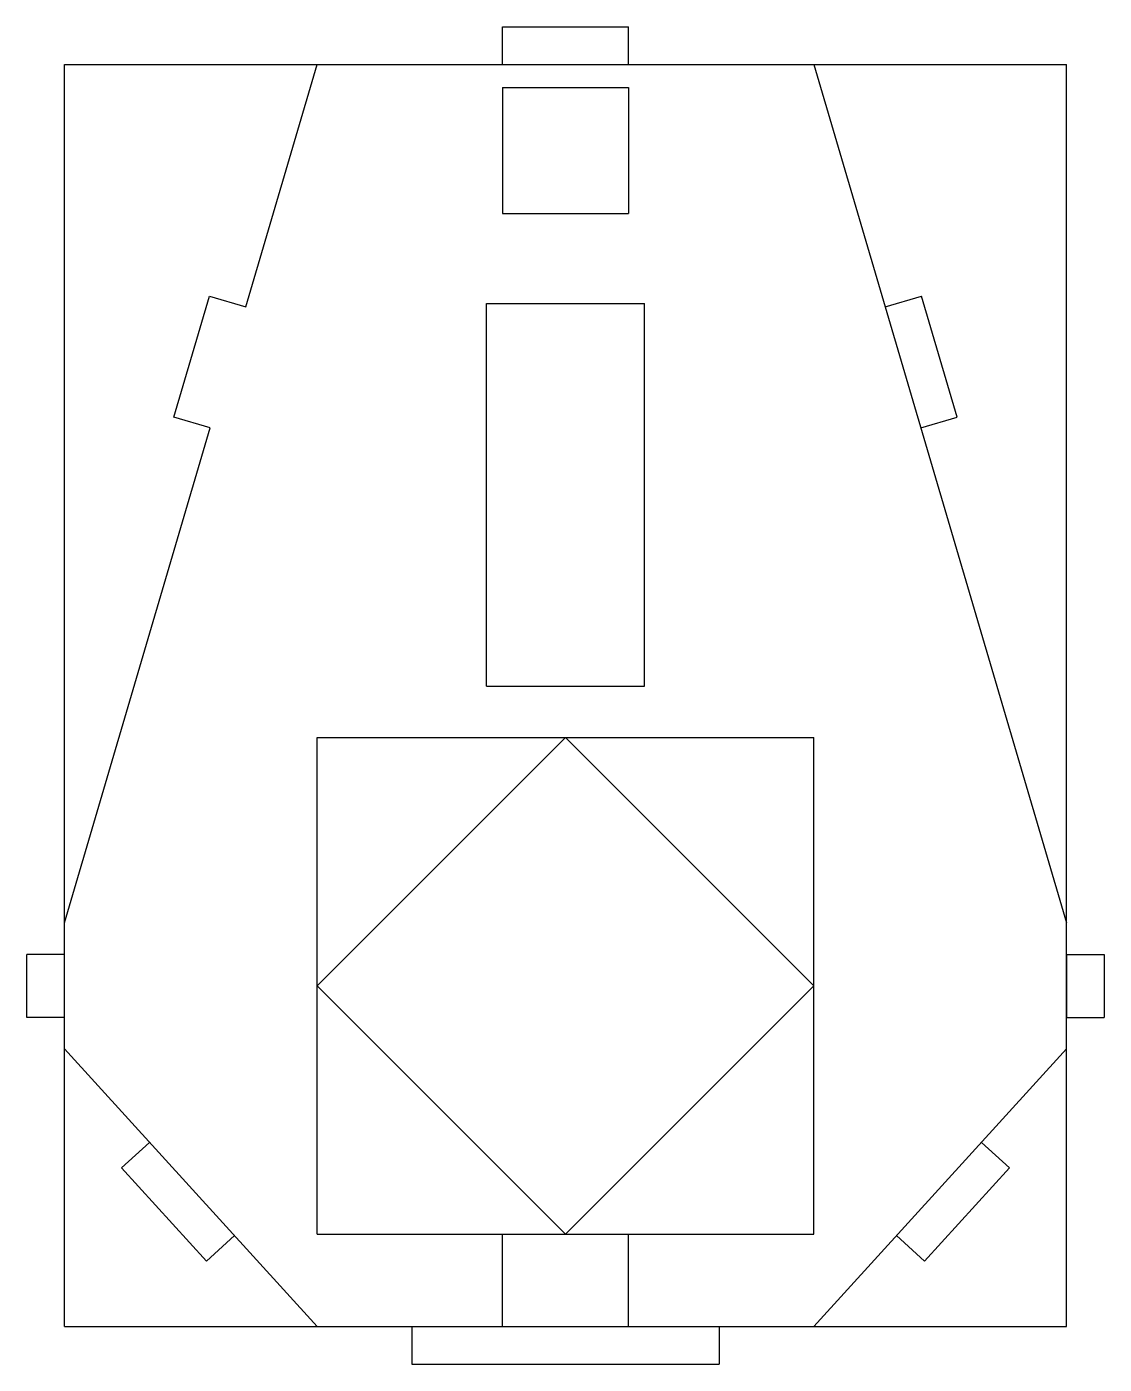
# Model space of a CAD drawing. Extents: x -3.1 to 5.5, y -2.1 to 8.5.
import ezdxf

# ---------------------------------------------------------------- set-up
doc = ezdxf.new("R2010")
doc.units = 0
doc.header["$MEASUREMENT"] = 0
doc.layers.add('MODELSKETCH_VISIBLE', color=7, linetype='CONTINUOUS')

msp = doc.modelspace()

# ---------------------------------------------------------------- linework, layer by layer
at = {"layer": 'MODELSKETCH_VISIBLE'}
for p, q in [((0.701, 8.477), (1.701, 8.477)), ((0.701, 8.177), (0.701, 8.477)), ((1.701, 8.177), (1.701, 8.477)), ((-2.768, -1.823), (-2.768, 8.177)), ((-2.768, 8.177), (5.169, 8.177)), ((-1.332, 6.258), (-0.768, 8.177)), ((-0.768, 8.177), (3.169, 8.177)), ((0.701, 8.177), (1.701, 8.177)), ((3.169, 8.177), (5.169, 1.375)), ((5.169, -1.823), (5.169, 8.177)), ((0.701, 7.996), (0.701, 6.996)), ((0.701, 7.996), (1.701, 7.996)), ((1.701, 7.996), (1.701, 6.996)), ((0.701, 6.996), (1.701, 6.996)), ((-1.902, 5.383), (-1.62, 6.342)), ((-1.62, 6.342), (-1.332, 6.258)), ((0.576, 3.25), (0.576, 6.284)), ((0.576, 6.284), (1.826, 6.284)), ((1.826, 3.25), (1.826, 6.284)), ((3.733, 6.258), (4.021, 6.342)), ((4.303, 5.383), (4.021, 6.342)), ((-1.614, 5.298), (-1.902, 5.383)), ((4.016, 5.298), (4.303, 5.383)), ((-2.768, 1.375), (-1.614, 5.298)), ((0.576, 3.25), (1.826, 3.25)), ((-0.768, 0.875), (1.201, 2.844)), ((-0.768, 2.844), (3.169, 2.844)), ((-0.768, -1.093), (-0.768, 2.844)), ((3.169, 0.875), (1.201, 2.844)), ((3.169, -1.093), (3.169, 2.844)), ((-2.768, 1.125), (-3.068, 1.125)), ((-3.068, 0.625), (-3.068, 1.125)), ((-2.768, 0.625), (-2.768, 1.125)), ((5.169, 1.125), (5.469, 1.125)), ((5.169, 1.125), (5.169, 0.625)), ((5.469, 1.125), (5.469, 0.625)), ((1.201, -1.093), (-0.768, 0.875)), ((3.169, 0.875), (1.201, -1.093)), ((-2.768, 0.625), (-3.068, 0.625)), ((5.169, 0.625), (5.469, 0.625)), ((-0.768, -1.823), (-2.768, 0.375)), ((3.169, -1.823), (5.169, 0.375)), ((-2.095, -0.365), (-2.317, -0.567)), ((4.718, -0.567), (4.496, -0.365)), ((-2.317, -0.567), (-1.644, -1.306)), ((4.045, -1.306), (4.718, -0.567)), ((-1.644, -1.306), (-1.422, -1.104)), ((-0.768, -1.093), (3.169, -1.093)), ((0.701, -1.093), (1.701, -1.093)), ((0.701, -1.823), (0.701, -1.093)), ((1.701, -1.823), (1.701, -1.093)), ((3.823, -1.104), (4.045, -1.306)), ((-2.768, -1.823), (5.169, -1.823)), ((-0.018, -1.823), (2.419, -1.823)), ((-0.018, -1.823), (-0.018, -2.123)), ((0.701, -1.823), (1.701, -1.823)), ((2.419, -1.823), (2.419, -2.123)), ((-0.018, -2.123), (2.419, -2.123))]:
    msp.add_line(p, q, dxfattribs=at)

doc.saveas('drawing.dxf')
